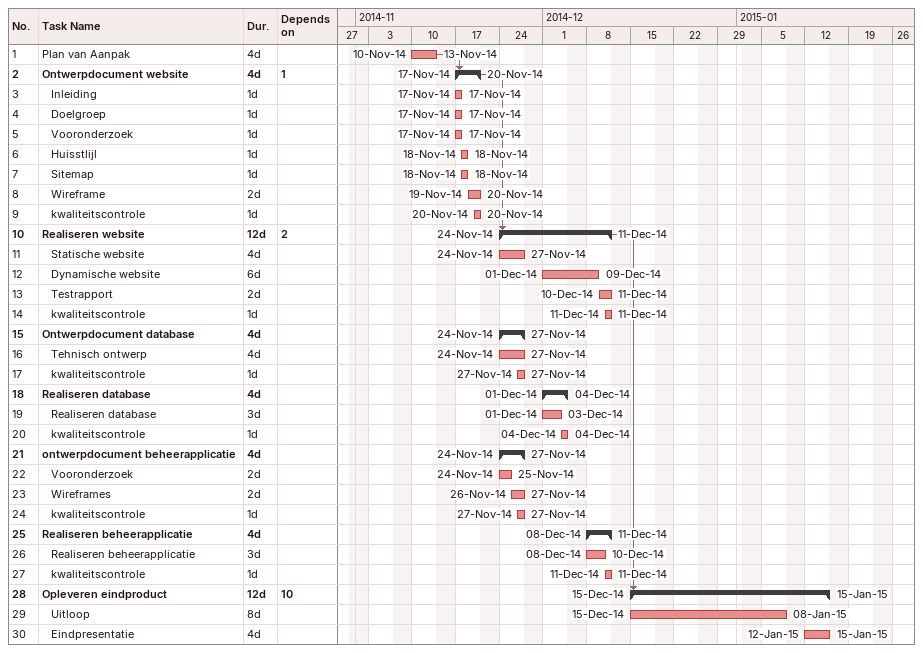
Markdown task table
| ID | Level | Task | Duration | Start | Finish | Predecessors |
|---|---|---|---|---|---|---|
| 1 | 1 | Plan van Aanpak | 4d | 2014-11-10 | 2014-11-13 |  |
| 2 | 1 | **Ontwerpdocument website** | 4d | 2014-11-17 | 2014-11-20 | 1 |
| 3 | 2 | Inleiding | 1d | 2014-11-17 | 2014-11-17 |  |
| 4 | 2 | Doelgroep | 1d | 2014-11-17 | 2014-11-17 |  |
| 5 | 2 | Vooronderzoek | 1d | 2014-11-17 | 2014-11-17 |  |
| 6 | 2 | Huisstlijl | 1d | 2014-11-18 | 2014-11-18 |  |
| 7 | 2 | Sitemap | 1d | 2014-11-18 | 2014-11-18 |  |
| 8 | 2 | Wireframe | 2d | 2014-11-19 | 2014-11-20 |  |
| 9 | 2 | kwaliteitscontrole | 1d | 2014-11-20 | 2014-11-20 |  |
| 10 | 1 | **Realiseren website** | 12d | 2014-11-24 | 2014-12-11 | 2 |
| 11 | 2 | Statische website | 4d | 2014-11-24 | 2014-11-27 |  |
| 12 | 2 | Dynamische website | 6d | 2014-12-01 | 2014-12-09 |  |
| 13 | 2 | Testrapport | 2d | 2014-12-10 | 2014-12-11 |  |
| 14 | 2 | kwaliteitscontrole | 1d | 2014-12-11 | 2014-12-11 |  |
| 15 | 1 | **Ontwerpdocument database** | 4d | 2014-11-24 | 2014-11-27 |  |
| 16 | 2 | Tehnisch ontwerp | 4d | 2014-11-24 | 2014-11-27 |  |
| 17 | 2 | kwaliteitscontrole | 1d | 2014-11-27 | 2014-11-27 |  |
| 18 | 1 | **Realiseren database** | 4d | 2014-12-01 | 2014-12-04 |  |
| 19 | 2 | Realiseren database | 3d | 2014-12-01 | 2014-12-03 |  |
| 20 | 2 | kwaliteitscontrole | 1d | 2014-12-04 | 2014-12-04 |  |
| 21 | 1 | **ontwerpdocument beheerapplicatie** | 4d | 2014-11-24 | 2014-11-27 |  |
| 22 | 2 | Vooronderzoek | 2d | 2014-11-24 | 2014-11-25 |  |
| 23 | 2 | Wireframes | 2d | 2014-11-26 | 2014-11-27 |  |
| 24 | 2 | kwaliteitscontrole | 1d | 2014-11-27 | 2014-11-27 |  |
| 25 | 1 | **Realiseren beheerapplicatie** | 4d | 2014-12-08 | 2014-12-11 |  |
| 26 | 2 | Realiseren beheerapplicatie | 3d | 2014-12-08 | 2014-12-10 |  |
| 27 | 2 | kwaliteitscontrole | 1d | 2014-12-11 | 2014-12-11 |  |
| 28 | 1 | **Opleveren eindproduct** | 12d | 2014-12-15 | 2015-01-15 | 10 |
| 29 | 2 | Uitloop | 8d | 2014-12-15 | 2015-01-08 |  |
| 30 | 2 | Eindpresentatie | 4d | 2015-01-12 | 2015-01-15 |  |
